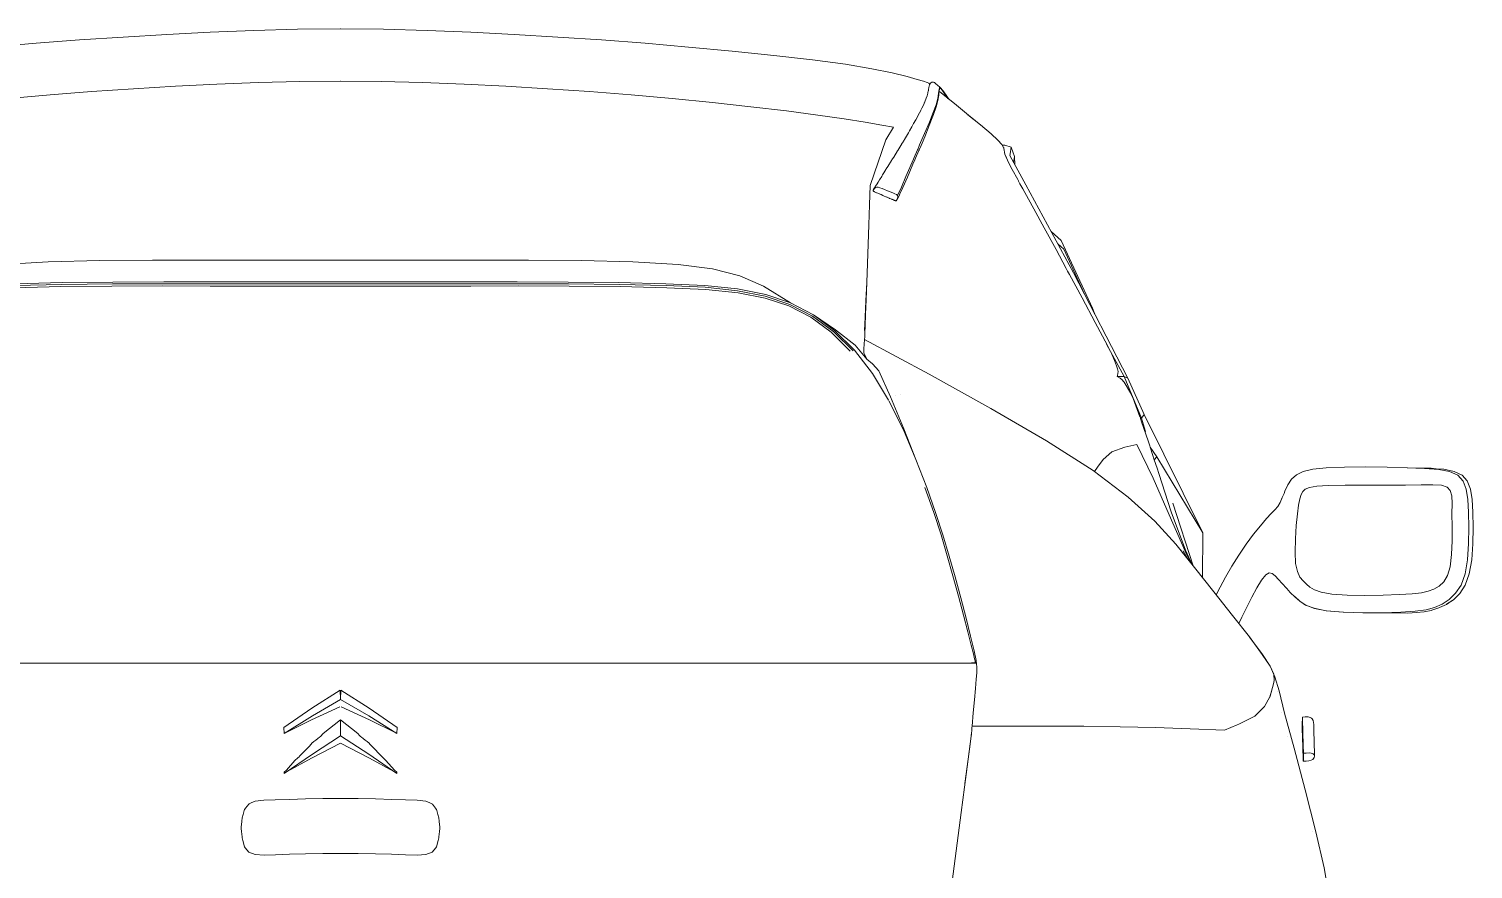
# Model space of a CAD drawing. Header units: millimetres. Extents: x -1019 to 973, y -38 to 1439.
# Drawn here: x -297 to 973, y 700 to 1439 of the extents above; entities that cross this region are included whole.
import ezdxf

# ---------------------------------------------------------------- set-up
doc = ezdxf.new("R2010")
doc.units = ezdxf.units.MM
doc.header["$MEASUREMENT"] = 0
for name, color, linetype, true_color in [('CITROEN C4  01', 7, 'Continuous', 0x9a0018), ('CITROEN C4  02', 7, 'Continuous', 0xadadad), ('CITROEN C4  05', 7, 'Continuous', 0x0f0f12), ('CITROEN C4  06', 7, 'Continuous', 0x610000)]:
    doc.layers.add(name, color=color, linetype=linetype, true_color=true_color)

msp = doc.modelspace()

# ---------------------------------------------------------------- linework, layer by layer
at = {"layer": 'CITROEN C4  01', "linetype": 'Continuous', "lineweight": 0}
for p, q in [((-137.6, 1436.1), (-175.9, 1434.2)), ((-99.3, 1437.7), (-137.6, 1436.1)), ((-60.9, 1438.7), (-99.3, 1437.7)), ((-22.6, 1439.1), (-60.9, 1438.7)), ((-23.4, 1439.1), (14.9, 1438.7)), ((14.9, 1438.7), (53.3, 1437.7)), ((53.3, 1437.7), (91.6, 1436.1)), ((91.6, 1436.1), (129.9, 1434.2)), ((-290.9, 1426.4), (-329.2, 1423.1)), ((-252.6, 1429.3), (-290.9, 1426.4)), ((-214.2, 1431.9), (-252.6, 1429.3)), ((-175.9, 1434.2), (-214.2, 1431.9)), ((129.9, 1434.2), (168.2, 1431.9)), ((168.2, 1431.9), (206.5, 1429.3)), ((206.5, 1429.3), (244.9, 1426.4)), ((244.9, 1426.4), (283.2, 1423.1)), ((283.2, 1423.1), (321.5, 1419.5)), ((321.5, 1419.5), (358.3, 1415.8)), ((358.3, 1415.8), (392.1, 1411.8)), ((392.1, 1411.8), (421.4, 1407.9)), ((421.4, 1407.9), (444.5, 1404)), ((444.5, 1404), (462.3, 1400.4)), ((462.3, 1400.4), (475.4, 1397.2)), ((-205.2, 1386.4), (-242, 1383.9)), ((-168.3, 1388.6), (-205.2, 1386.4)), ((-131.7, 1390.5), (-168.3, 1388.6)), ((-95.2, 1391.9), (-131.7, 1390.5)), ((-58.9, 1392.9), (-95.2, 1391.9)), ((-22.6, 1393.2), (-58.9, 1392.9)), ((-23.4, 1393.2), (12.9, 1392.9)), ((12.9, 1392.9), (49.2, 1391.9)), ((49.2, 1391.9), (85.7, 1390.5)), ((85.7, 1390.5), (122.3, 1388.6)), ((122.3, 1388.6), (159.1, 1386.4)), ((159.1, 1386.4), (196, 1383.9)), ((475.4, 1397.2), (484.4, 1394.7)), ((484.4, 1394.7), (490, 1393.1)), ((490, 1393.1), (493.1, 1392)), ((493.1, 1392), (494.5, 1391.3)), ((494.5, 1391.3), (495.2, 1390.8)), ((495.2, 1390.8), (495.6, 1390.5)), ((495.4, 1390.4), (495.3, 1390.1)), ((496.4, 1391.6), (495.4, 1390.4)), ((497.2, 1392.1), (496.4, 1391.6)), ((497.8, 1392.2), (497.2, 1392.1)), ((497.2, 1392.1), (497.2, 1392.1)), ((498.8, 1392.1), (497.8, 1392.2)), ((498.8, 1392.1), (499.5, 1391.8)), ((498.8, 1392.1), (498.8, 1392.1)), ((499.5, 1391.8), (500.2, 1391.2)), ((500.2, 1391.2), (501, 1390.5)), ((501, 1390.5), (501.9, 1389.8)), ((501.9, 1389.8), (502.9, 1389.1)), ((502.9, 1389.1), (503.7, 1388.4)), ((503.2, 1382.5), (503.6, 1385.7)), ((503.4, 1381.8), (503.8, 1385)), ((504, 1387.4), (503.6, 1385.7)), ((503.7, 1388.4), (504.4, 1387.8)), ((503.8, 1385), (504.2, 1386.6)), ((503.8, 1385), (503.8, 1385)), ((504.9, 1387.2), (504, 1387.4)), ((504.2, 1386.6), (505.1, 1386.5)), ((506.3, 1385.6), (504.4, 1387.8)), ((504.4, 1387.8), (504.4, 1387.8)), ((504.9, 1387.2), (506.8, 1385)), ((505.1, 1386.5), (507, 1384.3)), ((506.3, 1385.6), (506.8, 1385)), ((506.8, 1385), (509.7, 1380.8)), ((-278.6, 1381.1), (-314.8, 1377.9)), ((-242, 1383.9), (-278.6, 1381.1)), ((196, 1383.9), (232.6, 1381.1)), ((232.6, 1381.1), (268.8, 1377.9)), ((268.8, 1377.9), (304.3, 1374.4)), ((304.3, 1374.4), (338.1, 1370.6)), ((500.9, 1372.3), (498.4, 1365.4)), ((502.4, 1377.9), (500.9, 1372.3)), ((501.1, 1370.6), (502.6, 1376.2)), ((502.4, 1377.9), (503.2, 1382.5)), ((502.6, 1376.2), (503.3, 1380.7)), ((503.4, 1381.8), (503.3, 1380.7)), ((504.2, 1383.6), (509.7, 1379.2)), ((507, 1384.3), (509.9, 1380)), ((512.2, 1377.2), (509.7, 1380.8)), ((509.7, 1379.2), (518.8, 1372)), ((509.9, 1380), (511.4, 1377.8)), ((338.1, 1370.6), (369.4, 1366.9)), ((369.4, 1366.9), (397, 1363.2)), ((397, 1363.2), (420.1, 1359.9)), ((420.1, 1359.9), (438.7, 1356.9)), ((498.2, 1362.3), (495, 1354)), ((495.1, 1357.1), (498.4, 1365.4)), ((498.7, 1363.8), (498.2, 1362.3)), ((498.7, 1363.8), (501.1, 1370.6)), ((518.8, 1372), (529.6, 1363.2)), ((540, 1354.8), (529, 1363.6)), ((529, 1363.6), (529, 1363.6)), ((529.6, 1363.2), (535.7, 1358.2)), ((438.7, 1356.9), (453.2, 1354.4)), ((453.2, 1354.4), (463.6, 1352.5)), ((463.6, 1352.5), (456.9, 1341.5)), ((490.8, 1347.1), (487.4, 1339.2)), ((490.8, 1347.1), (495.1, 1357.1)), ((495, 1354), (491, 1344.1)), ((549.3, 1346.9), (540, 1354.8)), ((555.3, 1341.3), (549.3, 1346.9)), ((456.9, 1341.5), (443, 1301.4)), ((491, 1344.1), (488.7, 1338.7)), ((558.7, 1337.5), (555.3, 1341.3)), ((560.4, 1334.8), (558.7, 1337.5)), ((560.4, 1334.8), (560.4, 1334.8)), ((560.4, 1334.8), (560.5, 1334.7)), ((481.1, 1324.5), (474.4, 1309.2)), ((482.4, 1324), (480.6, 1320)), ((562.2, 1327.2), (562.2, 1327.2)), ((564.5, 1322.1), (562.2, 1327.2)), ((568, 1315.4), (564.5, 1322.1)), ((474.4, 1309.2), (470.4, 1300)), ((480.6, 1320), (475.7, 1308.6)), ((572.8, 1306.7), (568, 1315.4)), ((443, 1301.4), (442.4, 1284.2)), ((445.5, 1296.7), (445.7, 1297.2)), ((445.7, 1297.2), (446.7, 1298.6)), ((446, 1298.1), (445.9, 1297.9)), ((447, 1299.7), (446, 1298.1)), ((446.7, 1298.6), (447.8, 1299.6)), ((447.8, 1299.6), (448.8, 1300)), ((448.8, 1300), (450.1, 1299.9)), ((450.1, 1299.9), (451.6, 1299.4)), ((451.6, 1299.4), (453.5, 1298.7)), ((453.5, 1298.7), (455.7, 1297.7)), ((455.7, 1297.7), (458.2, 1296.7)), ((458.2, 1296.7), (460.6, 1295.7)), ((470.4, 1300), (467, 1292.5)), ((471.6, 1299.5), (469.1, 1294)), ((475.7, 1308.6), (471.6, 1299.5)), ((573.5, 1305.4), (572.8, 1306.7)), ((579, 1295.3), (577.3, 1298.4)), ((442.4, 1284.2), (441.8, 1266.9)), ((460.6, 1295.7), (462.9, 1294.8)), ((462.9, 1294.8), (464.7, 1294)), ((464.7, 1294), (466.1, 1293.3)), ((466.3, 1288.7), (465.8, 1288)), ((466.1, 1293.3), (467, 1292.5)), ((467, 1290.1), (466.3, 1288.7)), ((466.7, 1289.1), (467, 1289.5)), ((467, 1292.5), (467.3, 1291.5)), ((468.1, 1291.8), (467, 1289.5)), ((467.3, 1291.5), (467, 1290.1)), ((468.4, 1292.3), (469.1, 1294)), ((586.9, 1280.9), (579, 1295.3)), ((596.2, 1264), (586.9, 1280.9)), ((441.8, 1266.9), (441.2, 1249.8)), ((606.5, 1245), (596.2, 1264)), ((441.2, 1249.8), (440.5, 1232.8)), ((-320, 1231.9), (-280.1, 1234.3)), ((-280.1, 1234.3), (-234.8, 1235.4)), ((-234.8, 1235.4), (-188.3, 1235.8)), ((-188.3, 1235.8), (-144.6, 1235.8)), ((-108, 1235.8), (-144.6, 1235.8)), ((-76.6, 1235.8), (-108, 1235.8)), ((-48.7, 1235.8), (-76.6, 1235.8)), ((-22.6, 1235.8), (-48.7, 1235.8)), ((-23.4, 1235.8), (2.7, 1235.8)), ((2.7, 1235.8), (30.6, 1235.8)), ((30.6, 1235.8), (62, 1235.8)), ((62, 1235.8), (98.6, 1235.8)), ((142.3, 1235.8), (98.6, 1235.8)), ((188.8, 1235.4), (142.3, 1235.8)), ((234.1, 1234.3), (188.8, 1235.4)), ((274, 1231.9), (234.1, 1234.3)), ((440.5, 1232.8), (439.9, 1215.9)), ((615.4, 1228.5), (606.5, 1245)), ((304.4, 1228), (274, 1231.9)), ((328.4, 1221.9), (304.4, 1228)), ((629.4, 1202.6), (618.4, 1223)), ((-310.2, 1211.4), (-269, 1212.4)), ((-309.5, 1213.4), (-268.3, 1214.4)), ((-309.1, 1214.9), (-267.9, 1215.9)), ((-269, 1212.4), (-224.2, 1212.8)), ((-268.3, 1214.4), (-223.6, 1214.8)), ((-267.9, 1215.9), (-223.2, 1216.4)), ((-267.9, 1215.9), (-223.2, 1216.4)), ((-179.3, 1213), (-224.2, 1212.8)), ((-223.6, 1214.8), (-178.9, 1215)), ((-223.2, 1216.4), (-178.5, 1216.6)), ((-223.2, 1216.4), (-178.5, 1216.6)), ((-137.8, 1212.9), (-179.3, 1213)), ((-178.9, 1215), (-137.4, 1215)), ((-173.4, 1216.6), (-178.5, 1216.6)), ((-178.5, 1216.6), (-137.2, 1216.6)), ((-137.8, 1212.9), (-103, 1212.9)), ((-137.4, 1215), (-102.8, 1214.9)), ((-137.2, 1216.6), (-102.6, 1216.6)), ((-137.2, 1216.6), (-102.6, 1216.6)), ((-102.6, 1216.6), (-106.9, 1216.6)), ((-103, 1212.9), (-73.4, 1212.9)), ((-102.8, 1214.9), (-73.2, 1214.9)), ((-102.6, 1216.6), (-73.1, 1216.6)), ((-102.6, 1216.6), (-73.1, 1216.6)), ((-73.4, 1212.9), (-47.1, 1212.9)), ((-73.2, 1214.9), (-47.1, 1214.9)), ((-73.1, 1216.6), (-47, 1216.6)), ((-73.1, 1216.6), (-47, 1216.6)), ((-47.1, 1214.9), (-22.6, 1214.9)), ((-47.1, 1212.9), (-22.6, 1212.9)), ((-47, 1216.6), (-22.6, 1216.6)), ((1, 1216.6), (-23.4, 1216.6)), ((1.1, 1214.9), (-23.4, 1214.9)), ((1.1, 1212.9), (-23.4, 1212.9)), ((27.1, 1216.6), (1, 1216.6)), ((27.1, 1216.6), (1, 1216.6)), ((27.2, 1214.9), (1.1, 1214.9)), ((27.4, 1212.9), (1.1, 1212.9)), ((56.6, 1216.6), (27.1, 1216.6)), ((56.6, 1216.6), (27.1, 1216.6)), ((56.8, 1214.9), (27.2, 1214.9)), ((57, 1212.9), (27.4, 1212.9)), ((91.2, 1216.6), (56.6, 1216.6)), ((56.6, 1216.6), (60.9, 1216.6)), ((91.2, 1216.6), (56.6, 1216.6)), ((91.4, 1215), (56.8, 1214.9)), ((91.7, 1212.9), (57, 1212.9)), ((132.5, 1216.6), (91.2, 1216.6)), ((132.8, 1215), (91.4, 1215)), ((91.7, 1212.9), (133.3, 1213)), ((127.4, 1216.6), (132.5, 1216.6)), ((177.2, 1216.4), (132.5, 1216.6)), ((177.2, 1216.4), (132.5, 1216.6)), ((177.6, 1214.8), (132.8, 1215)), ((133.3, 1213), (178.2, 1212.8)), ((221.9, 1215.9), (177.2, 1216.4)), ((221.9, 1215.9), (177.2, 1216.4)), ((222.3, 1214.4), (177.6, 1214.8)), ((223, 1212.4), (178.2, 1212.8)), ((263.1, 1214.9), (221.9, 1215.9)), ((263.5, 1213.4), (222.3, 1214.4)), ((264.2, 1211.4), (223, 1212.4)), ((297.5, 1213.3), (263.1, 1214.9)), ((297.5, 1213.3), (263.1, 1214.9)), ((297.7, 1211.8), (263.5, 1213.4)), ((264.2, 1211.4), (298.5, 1209.8)), ((326.4, 1210.4), (297.5, 1213.3)), ((326.4, 1210.4), (297.5, 1213.3)), ((326.3, 1208.8), (297.7, 1211.8)), ((298.5, 1209.8), (326.9, 1207)), ((350.7, 1204.1), (326.3, 1208.8)), ((351.1, 1205.5), (326.4, 1210.4)), ((372.9, 1198.1), (349.2, 1212.9)), ((439.9, 1215.9), (439.3, 1200)), ((439.4, 1201.2), (439.9, 1215.9)), ((350.7, 1202.4), (326.9, 1207)), ((372.3, 1196.8), (350.7, 1204.1)), ((371.5, 1195.5), (350.7, 1202.4)), ((372.9, 1198.1), (351.1, 1205.5)), ((371.5, 1195.5), (390.7, 1185.5)), ((392.3, 1186.4), (372.3, 1196.8)), ((393.2, 1187.5), (372.9, 1198.1)), ((439.3, 1200), (438.7, 1185.7)), ((438.9, 1188), (439.4, 1201.2)), ((641, 1180.9), (629.4, 1202.6)), ((390.7, 1185.5), (408.6, 1172.4)), ((410.9, 1172.8), (392.3, 1186.4)), ((412, 1173.6), (393.2, 1187.5)), ((412.4, 1174.5), (393.2, 1187.5)), ((438.7, 1185.7), (438.1, 1173.7)), ((438.5, 1177.8), (438.9, 1188)), ((425.3, 1155.7), (408.6, 1172.4)), ((428, 1156), (410.9, 1172.8)), ((429.3, 1156.5), (412, 1173.6)), ((438.2, 1167.9), (438.3, 1171.4)), ((438.3, 1171.4), (438.5, 1177.8)), ((651.8, 1160.5), (641, 1180.9)), ((429.3, 1156.5), (445.1, 1136)), ((445.1, 1136), (429.3, 1156.5)), ((437.3, 1158.5), (437.3, 1158.1)), ((438.1, 1166.2), (438.2, 1167.9)), ((438.1, 1166), (438.1, 1166.2)), ((655.6, 1153.1), (651.8, 1160.5)), ((440.1, 1148.7), (440.1, 1148.7)), ((445.1, 1136), (445.1, 1136)), ((459.1, 1112.7), (445.1, 1136)), ((674.3, 1114), (672.1, 1118.9)), ((472.2, 1086.4), (459.4, 1112.1)), ((459.4, 1112.1), (459.4, 1112.1)), ((680.3, 1097.9), (674.3, 1114)), ((680.3, 1097.9), (680.3, 1097.9)), ((687.5, 1076.9), (681.8, 1093.6)), ((483.3, 1060.5), (472.2, 1086.4)), ((655.7, 1067.2), (666.9, 1071.3)), ((666.9, 1071.3), (677.6, 1073.7)), ((677.6, 1073.7), (691.9, 1044.1)), ((688.9, 1072.5), (687.5, 1076.9)), ((691.4, 1064.8), (689.4, 1071.1)), ((643, 1053.7), (648, 1060.5)), ((648, 1060.5), (655.7, 1067.2)), ((640.2, 1049.9), (643, 1053.7)), ((691.9, 1044.1), (706, 1011.8)), ((696.9, 1048.1), (695.4, 1052.7)), ((813.8, 1043), (810.4, 1038.1)), ((818, 1046.8), (813.8, 1043)), ((823.9, 1049.7), (818, 1046.8)), ((832.3, 1051.8), (823.9, 1049.7)), ((844.1, 1053), (832.3, 1051.8)), ((860.2, 1053.7), (844.1, 1053)), ((878.7, 1053.8), (860.2, 1053.7)), ((897.8, 1053.6), (878.7, 1053.8)), ((915.8, 1053.2), (897.8, 1053.6)), ((915.3, 1053.2), (930.8, 1052.6)), ((931, 1052.7), (915.8, 1053.2)), ((927.4, 1052.8), (931.1, 1052.7)), ((927.4, 1052.8), (931.3, 1052.7)), ((928.1, 1052.8), (931.6, 1052.7)), ((930.8, 1052.6), (943.2, 1051.7)), ((931, 1052.7), (930.9, 1052.7)), ((931.1, 1052.7), (931, 1052.7)), ((931.3, 1052.7), (931.2, 1052.7)), ((931.6, 1052.7), (931.8, 1052.7)), ((931.6, 1052.7), (931.6, 1052.7)), ((936.6, 1052.7), (931.8, 1052.7)), ((932.2, 1052.7), (932.2, 1052.7)), ((933, 1052.7), (933, 1052.7)), ((933, 1052.7), (933, 1052.7)), ((936.6, 1052.7), (940.9, 1052.3)), ((940.9, 1052.3), (947.4, 1051.8)), ((952.8, 1049.8), (943.2, 1051.7)), ((947.8, 1051.8), (947.4, 1051.8)), ((956.7, 1049.9), (947.8, 1051.8)), ((959.9, 1046.5), (952.8, 1049.8)), ((959.3, 1048.6), (956.7, 1049.9)), ((956.7, 1049.9), (956.7, 1049.9)), ((963.7, 1046.6), (956.7, 1049.9)), ((956.7, 1049.9), (956.7, 1049.9)), ((959.9, 1046.5), (964.6, 1041.4)), ((963.7, 1046.6), (968.3, 1041.5)), ((498.9, 1013.9), (491.2, 1035.8)), ((805.6, 1027), (807.1, 1030.6)), ((807.1, 1030.6), (807.8, 1032.4)), ((807.8, 1032.4), (810.4, 1038.1)), ((822.1, 1029.6), (820.9, 1025.8)), ((823.7, 1032.3), (822.1, 1029.6)), ((825.8, 1034.4), (823.7, 1032.3)), ((829.6, 1035.9), (825.8, 1034.4)), ((835.9, 1036.9), (829.6, 1035.9)), ((846, 1037.5), (835.9, 1036.9)), ((861, 1037.7), (846, 1037.5)), ((878.7, 1037.7), (861, 1037.7)), ((897, 1037.7), (878.7, 1037.7)), ((914, 1037.7), (897, 1037.7)), ((927.6, 1038.1), (914, 1037.7)), ((938, 1038.2), (927.6, 1038.1)), ((945.5, 1037.7), (938, 1038.2)), ((950.6, 1036.2), (945.5, 1037.7)), ((953.4, 1033.2), (950.6, 1036.2)), ((954.7, 1028.4), (953.4, 1033.2)), ((964.6, 1041.4), (967.3, 1034.4)), ((968.7, 1025.3), (967.3, 1034.4)), ((968.3, 1041.5), (971.1, 1034.4)), ((972.5, 1025.3), (971.1, 1034.4)), ((801.6, 1019.2), (799.1, 1016.2)), ((803.8, 1022.7), (801.6, 1019.2)), ((803.5, 1022), (803.5, 1022)), ((803.9, 1023.1), (803.7, 1022.6)), ((803.8, 1022.7), (805.6, 1027)), ((805.4, 1025.9), (805.4, 1025.9)), ((819.9, 1020.3), (818.9, 1012.7)), ((820.9, 1025.8), (819.9, 1020.3)), ((954.9, 1021.7), (954.7, 1028.4)), ((954.8, 1012.7), (954.9, 1021.7)), ((969.3, 1014.1), (968.7, 1025.3)), ((973.1, 1014.1), (972.5, 1025.3)), ((505.4, 994.1), (498.9, 1013.9)), ((706, 1011.8), (720, 979.8)), ((791.8, 1008.4), (786.5, 1002.2)), ((795.9, 1012.8), (791.8, 1008.4)), ((799.1, 1016.2), (795.9, 1012.8)), ((818.9, 1012.7), (817.9, 1002.3)), ((954.9, 1001.4), (954.8, 1012.7)), ((969.3, 1014.1), (969.7, 1000.7)), ((973.1, 1014.1), (973.5, 1000.7)), ((510.8, 975.7), (505.4, 994.1)), ((780.3, 994.6), (773.7, 985.8)), ((786.5, 1002.2), (780.3, 994.6)), ((817.9, 1002.3), (817.1, 990.6)), ((954.9, 989), (954.9, 1001.4)), ((969.7, 1000.7), (969.5, 986.4)), ((973.5, 1000.7), (973.3, 986.3)), ((716.3, 980.8), (716.3, 980.8)), ((716.3, 980.8), (718.3, 977.7)), ((718.5, 980), (718.5, 980)), ((718.5, 980), (723, 971.9)), ((720, 979.8), (720, 979.8)), ((720, 979.8), (725.5, 968.8)), ((720.3, 980.7), (720.8, 979.8)), ((720.4, 980.6), (720.4, 980.6)), ((720.4, 980.6), (720.4, 980.6)), ((773.7, 985.8), (767.2, 976.4)), ((817.1, 990.6), (816.8, 979)), ((816.8, 979), (817.3, 969)), ((954.5, 976.8), (954.9, 989)), ((968.5, 972.3), (969.5, 986.4)), ((972.2, 972.2), (973.3, 986.3)), ((515.8, 958), (510.8, 975.7)), ((761.1, 966.5), (755.7, 956.8)), ((767.2, 976.4), (761.1, 966.5)), ((817.3, 969), (818.8, 961.9)), ((950.9, 958.3), (953.3, 966.1)), ((953.3, 966.1), (954.5, 976.8)), ((966.4, 959.8), (968.5, 972.3)), ((970.1, 959.7), (972.2, 972.2)), ((520.6, 940.2), (515.8, 958)), ((755.7, 956.8), (751, 948)), ((783.3, 947.6), (787.4, 954.3)), ((787.4, 954.3), (791, 958.9)), ((791, 958.9), (794, 960.6)), ((794, 960.6), (796.7, 960.1)), ((796.7, 960.1), (799.3, 958)), ((802.1, 954.8), (805.5, 951.2)), ((818.8, 961.9), (821.1, 957)), ((821.1, 957), (823.9, 953.6)), ((823.9, 953.6), (826.9, 950.9)), ((947.7, 952.8), (950.9, 958.3)), ((966.4, 959.8), (962.8, 950)), ((970.1, 959.7), (966.5, 949.9)), ((751, 948), (747.5, 941.3)), ((778.9, 939.4), (783.3, 947.6)), ((805.2, 951.5), (805.5, 951.2)), ((805.2, 951.5), (809.5, 947)), ((805.2, 951.5), (805.2, 951.5)), ((805.5, 951.2), (805.6, 951.1)), ((805.5, 951.2), (805.5, 951.2)), ((812.6, 943.3), (816.8, 939.4)), ((826.9, 950.9), (829.8, 948.2)), ((829.8, 948.2), (833.8, 945.7)), ((833.8, 945.7), (839.9, 943.6)), ((839.9, 943.6), (849.1, 942)), ((849.1, 942), (862.5, 941.1)), ((862.5, 941.1), (878.3, 940.9)), ((878.3, 940.9), (894.3, 941.1)), ((894.3, 941.1), (908.8, 941.6)), ((908.8, 941.6), (919.7, 942.2)), ((919.7, 942.2), (927.9, 943.2)), ((927.9, 943.2), (934, 944.5)), ((934, 944.5), (939, 946.4)), ((939, 946.4), (943.6, 949)), ((943.6, 949), (947.7, 952.8)), ((952.4, 937.2), (958, 942.7)), ((956.1, 937.1), (961.7, 942.5)), ((962.8, 950), (958, 942.7)), ((966.5, 949.9), (961.7, 942.5)), ((525, 923.4), (520.6, 940.2)), ((770, 921.6), (774.4, 930.5)), ((774.4, 930.5), (778.9, 939.4)), ((816.8, 939.5), (820.9, 935.8)), ((816.8, 939.4), (821, 935.7)), ((820.9, 935.8), (826.1, 932.4)), ((821, 935.7), (826.3, 932.3)), ((833.6, 929.6), (826.1, 932.4)), ((826.3, 932.3), (833.8, 929.5)), ((844.2, 927.4), (833.6, 929.6)), ((833.8, 929.5), (844.4, 927.3)), ((922.4, 927), (932, 928.3)), ((936.4, 927.6), (930.5, 926.5)), ((939.6, 930.3), (932, 928.3)), ((936.4, 927.6), (937.2, 927.9)), ((936.4, 927.6), (936.4, 927.6)), ((943.2, 929.8), (937.2, 927.9)), ((946.1, 933.3), (939.6, 930.3)), ((943.2, 929.8), (943.8, 930.1)), ((943.2, 929.8), (943.2, 929.8)), ((943.8, 930.1), (949.9, 932.9)), ((946.1, 933.3), (952.4, 937.2)), ((949.9, 933.1), (956.1, 937.1)), ((949.9, 932.9), (955.1, 936.4)), ((949.9, 933.1), (949.9, 933.1)), ((528.9, 908.7), (525, 923.4)), ((767.4, 916.1), (770, 921.6)), ((844.2, 927.4), (859.1, 926.2)), ((844.4, 927.3), (859.4, 926)), ((859.1, 926.2), (876.4, 925.6)), ((859.4, 926), (876.6, 925.5)), ((894, 925.6), (876.4, 925.6)), ((876.6, 925.5), (877, 925.5)), ((877, 925.5), (877.7, 925.5)), ((877.7, 925.5), (878.9, 925.5)), ((878.9, 925.5), (880.9, 925.5)), ((880.9, 925.5), (884, 925.5)), ((884, 925.5), (888.4, 925.5)), ((888.4, 925.5), (893.4, 925.5)), ((893.4, 925.5), (898.7, 925.5)), ((910, 926.1), (894, 925.6)), ((898.7, 925.5), (903.4, 925.5)), ((907, 925.5), (903.4, 925.5)), ((915.9, 925.4), (907, 925.5)), ((910, 926.1), (922.4, 927)), ((923.7, 925.8), (915.9, 925.4)), ((930.5, 926.5), (923.7, 925.8)), ((531.9, 897), (528.9, 908.7)), ((777, 903.8), (776, 905.1)), ((788.2, 888.8), (777, 903.8)), ((533.8, 889.5), (531.9, 897)), ((534.9, 885.2), (533.8, 889.5)), ((-273.2, 881.4), (-331.5, 881.4)), ((-216.6, 881.4), (-273.2, 881.4)), ((-165.2, 881.4), (-216.6, 881.4)), ((-122.2, 881.4), (-165.2, 881.4)), ((-85.5, 881.4), (-122.2, 881.4)), ((-53, 881.4), (-85.5, 881.4)), ((-22.6, 881.4), (-53, 881.4)), ((-23.4, 881.4), (7, 881.4)), ((7, 881.4), (39.5, 881.4)), ((39.5, 881.4), (76.2, 881.4)), ((76.2, 881.4), (119.2, 881.4)), ((119.2, 881.4), (170.6, 881.4)), ((170.6, 881.4), (227.2, 881.4)), ((227.2, 881.4), (285.5, 881.4)), ((285.5, 881.4), (342.2, 881.4)), ((342.2, 881.4), (394, 881.4)), ((394, 881.4), (439.5, 881.4)), ((439.5, 881.4), (477.1, 881.4)), ((477.1, 881.4), (505.3, 881.4)), ((505.3, 881.4), (522.8, 881.4)), ((522.8, 881.4), (532.1, 881.5)), ((522.8, 881.4), (522.8, 881.4)), ((522.8, 881.4), (532.1, 881.4)), ((532.1, 881.5), (535.8, 881.8)), ((532.1, 881.4), (535.9, 881.2)), ((535.3, 883.2), (534.9, 885.2)), ((535.4, 882.5), (535.3, 883.2)), ((535.6, 882.1), (535.4, 882.5)), ((535.8, 881.8), (535.6, 882.1)), ((535.8, 881.8), (536.3, 882.1)), ((535.8, 881.8), (535.8, 881.8)), ((535.8, 881.8), (535.8, 881.8)), ((535.9, 881.2), (536.4, 881)), ((788.2, 888.7), (788.2, 888.8)), ((794.9, 878.6), (788.2, 888.8)), ((799.1, 869.4), (794.9, 878.6)), ((536.8, 872.5), (536.8, 872.9)), ((536.8, 872.9), (536.8, 872.8)), ((798.7, 866.4), (798.7, 866.4)), ((802.7, 857), (799.1, 869.4)), ((790, 843.3), (794.6, 851.7)), ((794.6, 851.7), (796.6, 858.6)), ((801.5, 856.4), (801.5, 856.4)), ((807.6, 837.4), (802.7, 857)), ((781.4, 834.8), (790, 843.3)), ((532.6, 825.8), (565.7, 825.9)), ((565.7, 825.9), (598.5, 826)), ((598.5, 826), (631, 825.8)), ((766, 827.2), (767.4, 827.5)), ((767.4, 827.5), (781.4, 834.8)), ((805.2, 838), (805.2, 838)), ((815.9, 806.5), (807.6, 837.4)), ((823.2, 831.6), (823.1, 829.6)), ((823.1, 829.6), (823.1, 827.5)), ((823.1, 827.5), (823.1, 825.6)), ((825.8, 834), (823.2, 833.8)), ((823.2, 833.8), (823.2, 833.1)), ((823.3, 833.5), (823.2, 833.8)), ((823.2, 833.1), (823.2, 831.6)), ((823.3, 831.8), (823.3, 833.5)), ((823.4, 828.7), (823.3, 831.8)), ((823.5, 823.7), (823.4, 828.7)), ((828.2, 834), (825.8, 834)), ((830.1, 833.6), (828.2, 834)), ((831.4, 832.8), (830.1, 833.6)), ((831.4, 832.8), (831.4, 832.8)), ((831.8, 832.4), (831.4, 832.8)), ((831.8, 832.4), (832.7, 830.9)), ((832.7, 830.9), (832.7, 830.9)), ((832.7, 830.9), (833, 829)), ((833, 829), (833.2, 827.3)), ((833, 829), (833, 829)), ((833.2, 827.3), (833.3, 824.3)), ((527.5, 783.5), (531.9, 817.1)), ((530.9, 810.1), (531.8, 817.3)), ((531.8, 817.3), (530.9, 810.1)), ((532.2, 820.4), (531.8, 817.3)), ((531.9, 817.1), (532, 818.2)), ((532, 818.2), (532.1, 819.3)), ((532.1, 819.3), (532.2, 820.4)), ((532.2, 820.4), (532.3, 821.5)), ((532.3, 821.5), (532.4, 822.6)), ((532.4, 823.6), (532.5, 824.7)), ((532.4, 822.6), (532.4, 823.6)), ((532.5, 824.7), (532.6, 825.8)), ((631, 825.8), (662.9, 825.4)), ((662.9, 825.4), (694, 824.6)), ((694, 824.6), (724.5, 823.6)), ((724.5, 823.6), (754.7, 822.5)), ((754.7, 822.5), (754.8, 822.5)), ((810.4, 817), (810.4, 817)), ((823.1, 825.6), (823.1, 824.3)), ((823.1, 824.3), (823.1, 823.1)), ((823.1, 823.1), (823.1, 821.3)), ((823.1, 821.3), (823.2, 818.6)), ((823.2, 818.6), (823.4, 814.2)), ((823.4, 814.2), (823.5, 809.1)), ((823.7, 817.9), (823.5, 823.7)), ((823.9, 812), (823.7, 817.9)), ((833.3, 824.3), (833.4, 819.7)), ((833.4, 819.7), (833.6, 814.2)), ((833.6, 814.2), (833.7, 808.7)), ((529.2, 796.8), (530.9, 810.1)), ((825.6, 769.9), (815.9, 806.5)), ((823.5, 809.1), (823.7, 804)), ((823.7, 804), (823.9, 799.7)), ((824, 807.1), (823.9, 812)), ((824.1, 803.9), (824, 807.1)), ((824.1, 802), (824.1, 803.9)), ((824.1, 802), (826.7, 802.2)), ((824.1, 800.9), (824.1, 802)), ((824.1, 799.9), (824.1, 800.9)), ((826.7, 802.2), (829.1, 802.3)), ((831.1, 802.1), (829.1, 802.3)), ((832.7, 801.6), (831.1, 802.1)), ((832.7, 801.6), (833.6, 800.7)), ((833.6, 800.7), (833.9, 799.4)), ((833.7, 808.7), (833.9, 804.1)), ((834, 801.1), (833.9, 804.1)), ((833.9, 799.4), (834, 801.1)), ((526.4, 775.4), (529.2, 796.8)), ((823.9, 799.7), (824, 796.9)), ((824, 796.9), (824, 795.4)), ((824, 795.4), (824, 795)), ((824, 795), (824.1, 795.3)), ((826.6, 795.2), (824, 795)), ((824.1, 798.7), (824.1, 799.9)), ((824.1, 797.4), (824.1, 798.7)), ((824.1, 796.2), (824.1, 797.4)), ((824.1, 795.3), (824.1, 796.2)), ((829, 795.4), (826.6, 795.2)), ((830.9, 795.9), (829, 795.4)), ((829, 795.4), (829, 795.4)), ((832.3, 796.5), (830.9, 795.9)), ((830.9, 795.9), (830.9, 795.9)), ((833.1, 797.5), (832.3, 796.5)), ((833.1, 797.5), (833.5, 798.2)), ((833.5, 798.2), (833.9, 799.4)), ((833.5, 798.2), (833.5, 798.2)), ((523, 749.9), (527.5, 783.5)), ((835.1, 733), (825.6, 769.9)), ((-101.5, 758.4), (-98.2, 759.9)), ((-98.2, 759.9), (-90.4, 760.9)), ((-90.4, 760.9), (-80.4, 761.2)), ((-80.4, 761.2), (-68, 761.5)), ((-68, 761.5), (-53.8, 761.9)), ((-53.8, 761.9), (-38.5, 762.2)), ((-38.5, 762.2), (-22.6, 762.3)), ((-7.5, 762.2), (-23.4, 762.3)), ((7.8, 761.9), (-7.5, 762.2)), ((22, 761.5), (7.8, 761.9)), ((34.3, 761.2), (22, 761.5)), ((44.4, 760.9), (34.3, 761.2)), ((52.1, 759.9), (44.4, 760.9)), ((55.5, 758.4), (52.1, 759.9)), ((518.6, 716.3), (523, 749.9)), ((832.3, 733.6), (832.3, 733.6)), ((842.4, 701.3), (835.1, 733)), ((-106.9, 718.9), (-103.7, 715.2)), ((-103.7, 715.2), (-98, 713.1)), ((-90.3, 712.5), (-98, 713.1)), ((-80.3, 712.8), (-90.3, 712.5)), ((-67.9, 713.2), (-80.3, 712.8)), ((-53.8, 713.6), (-67.9, 713.2)), ((-38.5, 713.9), (-53.8, 713.6)), ((-22.6, 714), (-38.5, 713.9)), ((-23.4, 714), (-7.5, 713.9)), ((-7.5, 713.9), (7.8, 713.6)), ((7.8, 713.6), (21.9, 713.2)), ((21.9, 713.2), (34.2, 712.8)), ((34.2, 712.8), (44.3, 712.5)), ((44.3, 712.5), (52, 713.1)), ((57.6, 715.2), (52, 713.1)), ((60.9, 718.9), (57.6, 715.2)), ((514.2, 682.6), (518.6, 716.3)), ((845.9, 680.4), (842.4, 701.3))]:
    msp.add_line(p, q, dxfattribs=at)
at = {"layer": 'CITROEN C4  01', "linetype": 'Continuous', "lineweight": 0, "flags": 128}
for points in [[(493.2, 1380.4), (493.2, 1380.4), (493.3, 1381), (494.1, 1384.5), (494.2, 1384.7), (494.3, 1385), (494.3, 1385.1), (494.4, 1385.5), (494.7, 1387.9), (494.8, 1388.4), (494.8, 1388.4), (494.9, 1388.7), (495.2, 1389.8), (495.3, 1390.1), (495.3, 1390.1), (495.3, 1390.1)], [(477.6, 1349.4), (479.5, 1352.8), (481.2, 1355.8), (483.1, 1359.1), (483.2, 1359.2), (485.2, 1362.9), (485.3, 1363.1), (487.6, 1367.4), (487.6, 1367.6), (488.5, 1369.3), (490.1, 1372.6), (490.9, 1374.5), (491, 1374.6), (491.1, 1375), (492.3, 1378.1), (493.1, 1380.1), (493.1, 1380.3)], [(504.2, 1383.6), (504.2, 1383.6), (504, 1383.6), (503.6, 1383.7)], [(472.8, 1341.3), (473.1, 1341.8), (476.6, 1347.8), (477.5, 1349.3), (477.6, 1349.4)], [(447, 1299.7), (447, 1299.7), (447.5, 1300.6), (447.6, 1300.8), (449, 1302.9), (450, 1304.4), (451.2, 1306.4), (453.1, 1309.4), (453.1, 1309.5), (453.9, 1310.7), (454.9, 1312.4), (456.8, 1315.4), (457.2, 1316.1), (458.5, 1318.1), (458.5, 1318.1), (461.8, 1323.3), (462.1, 1323.8), (463.4, 1325.9), (463.7, 1326.4), (467.1, 1331.9), (467.2, 1332), (470.9, 1338.1), (470.9, 1338.2), (471.4, 1339), (472.8, 1341.3)], [(487.4, 1339.2), (487.4, 1339.2), (486.5, 1337.1), (484.9, 1333.1), (484.7, 1332.8), (484.7, 1332.6), (481.8, 1326), (481.2, 1324.6), (481.1, 1324.5)], [(488.7, 1338.7), (488.7, 1338.7), (487.8, 1336.5), (486.1, 1332.6), (486, 1332.3), (485.9, 1332.1), (483, 1325.4), (482.4, 1324), (482.4, 1324)], [(560.6, 1334.4), (560.5, 1334.7), (560.5, 1334.7)], [(562.6, 1326.1), (562.4, 1326.9), (561.6, 1329), (561.5, 1329.3), (561.3, 1330), (561.3, 1330.5), (561.2, 1330.6), (561.2, 1331), (561, 1332.1), (561, 1332.3), (560.7, 1333.8), (560.6, 1334.4), (560.6, 1334.4)], [(445.5, 1296.7), (445.6, 1297), (445.6, 1297.1)], [(453.1, 1293.1), (453, 1293.1), (452.7, 1293.3), (451.8, 1293.6), (451.2, 1293.9), (450.8, 1294.1), (449.8, 1294.5), (448.9, 1294.8), (448.9, 1294.9), (448.6, 1295), (448.1, 1295.2), (447.5, 1295.5), (446.9, 1295.8), (446.5, 1296), (446.1, 1296.2), (445.8, 1296.4), (445.6, 1296.6), (445.5, 1296.7), (445.5, 1296.7)], [(445.6, 1297.1), (445.9, 1297.9), (445.9, 1297.9)], [(577.3, 1298.4), (577.3, 1298.4), (576.4, 1300), (574.7, 1302.8), (574.3, 1303.5), (573.5, 1305.3), (573.5, 1305.4), (573.5, 1305.4)], [(462.4, 1289.1), (462, 1289.3), (462, 1289.3), (461.1, 1289.6), (460.2, 1290), (460.1, 1290), (459.7, 1290.2), (459, 1290.5), (457.9, 1291), (457.7, 1291.1), (457.2, 1291.3), (456.7, 1291.5), (455.4, 1292.1), (455.3, 1292.1), (454.8, 1292.3), (454.2, 1292.6), (453.1, 1293.1)], [(465.8, 1288), (465.8, 1288), (465.5, 1288), (465.3, 1288), (465, 1288.1), (464.5, 1288.2), (464.3, 1288.3), (464.1, 1288.4), (463.9, 1288.5), (463.4, 1288.6), (462.8, 1288.9), (462.4, 1289.1)], [(466.7, 1289.1), (466.7, 1289.1), (466.2, 1288.4), (465.8, 1288)], [(468.4, 1292.3), (468.4, 1292.3), (468.3, 1292.2), (468.1, 1291.8), (468.1, 1291.8)], [(618.4, 1223), (618.4, 1223), (617.6, 1224.4), (616.5, 1226.1), (616.3, 1226.6), (615.4, 1228.5), (615.4, 1228.5)], [(440.1, 1148.7), (440.1, 1148.7), (429.7, 1160.8), (412.4, 1174.5)], [(672.1, 1118.9), (672.1, 1118.9), (666.5, 1128.3), (665.8, 1129.1), (664.7, 1130.5), (662.8, 1131.8), (660.4, 1133.4), (660.6, 1134.4), (661.1, 1137.9), (660.5, 1140), (659.8, 1142.9), (657.9, 1147.5), (655.6, 1153.1), (655.6, 1153.1)], [(681.8, 1093.6), (681.8, 1093.6), (680.8, 1096.5), (680.7, 1096.7), (680.4, 1097.9), (680.3, 1097.9), (680.3, 1097.9)], [(688.9, 1072.5), (688.9, 1072.5), (689.4, 1071.1), (689.4, 1071.1)], [(691.4, 1064.8), (691.4, 1064.8), (692.8, 1060.2), (695.4, 1052.7), (695.4, 1052.7)], [(696.9, 1048.1), (707.9, 1014.5), (720.4, 980.6), (726.4, 967.7)], [(-101.5, 758.4), (-101.5, 758.4), (-103.4, 757.5), (-103.5, 757.5), (-103.8, 757.4), (-106.6, 753.8), (-107.1, 753), (-107.4, 752.6), (-107.7, 751.8), (-108.7, 748.2), (-109.6, 745.2), (-109.8, 742.4), (-109.9, 741.1), (-110, 740.2), (-110.3, 736.5), (-110, 732.7), (-109.9, 731.4), (-109.6, 728), (-109.6, 727.6), (-108.9, 725.4), (-107.4, 719.8), (-107.2, 719.5), (-107.1, 719.3), (-106.9, 718.9), (-106.9, 718.9)], [(55.5, 758.4), (55.5, 758.4), (57.4, 757.5), (57.4, 757.5), (57.8, 757.4), (60.5, 753.8), (61.1, 753), (61.4, 752.6), (61.7, 751.8), (62.7, 748.2), (63.6, 745.2), (63.8, 742.4), (63.9, 741.1), (64, 740.2), (64.3, 736.5), (64, 732.7), (63.9, 731.4), (63.6, 728), (63.6, 727.6), (62.9, 725.4), (61.4, 719.8), (61.2, 719.5), (61.1, 719.3), (60.9, 718.9), (60.9, 718.9)]]:
    msp.add_lwpolyline(points, dxfattribs=at)
at = {"layer": 'CITROEN C4  01', "linetype": 'Continuous', "lineweight": 0}
for points in [[(349.2, 1212.9), (328.4, 1221.9)], [(799.3, 958), (802.1, 954.8)], [(812.6, 943.3), (809.5, 947)]]:
    msp.add_lwpolyline(points, dxfattribs=at)
at = {"layer": 'CITROEN C4  02', "linetype": 'Continuous', "lineweight": 0}
for p, q in [((-48.1, 841.7), (-23.3, 857.4)), ((-23, 849.2), (-23.3, 857.4)), ((-23, 849.2), (-22.7, 857.4)), ((2.1, 841.7), (-22.7, 857.4)), ((-72.9, 824.7), (-48.1, 841.7)), ((-48.5, 831.6), (-23.7, 842.9)), ((-47.8, 835), (-23, 849.2)), ((1.8, 835), (-23, 849.2)), ((2.5, 831.6), (-22.3, 842.9)), ((26.9, 824.7), (2.1, 841.7)), ((-47.8, 835), (-72.6, 819.4)), ((-72.1, 819.7), (-48.5, 831.6)), ((-47.8, 835), (-47.8, 835)), ((-38.3, 819.5), (-23, 831.4)), ((-23, 817.5), (-23, 831.4)), ((-7.7, 819.5), (-23, 831.4)), ((-23, 817.5), (-23, 831.4)), ((1.8, 835), (26.6, 819.4)), ((1.8, 835), (1.8, 835)), ((26.1, 819.7), (2.5, 831.6)), ((-72.6, 819.4), (-72.9, 824.7)), ((-47.8, 801.2), (-23, 817.5)), ((1.8, 801.2), (-23, 817.5)), ((26.6, 819.4), (26.9, 824.7)), ((-47.8, 801.2), (-72.6, 784.3)), ((-48.5, 797.7), (-23, 810.9)), ((-47.8, 801.2), (-47.8, 801.2)), ((2.5, 797.7), (-23, 810.9)), ((1.8, 801.2), (26.6, 784.3)), ((1.8, 801.2), (1.8, 801.2)), ((-70, 786.1), (-48.5, 797.7)), ((24, 786.1), (2.5, 797.7)), ((-72.6, 784.3), (-72.6, 785.3)), ((26.6, 784.3), (26.6, 785.3))]:
    msp.add_line(p, q, dxfattribs=at)
at = {"layer": 'CITROEN C4  02', "linetype": 'Continuous', "lineweight": 0, "flags": 128}
for points in [[(-40.1, 817.4), (-40.6, 816.9), (-41.4, 816.3), (-43, 815), (-44.8, 813.5), (-46.5, 812.3), (-48.1, 810.8), (-48.7, 810.2), (-50.7, 808.1), (-59, 799.5), (-59.5, 799), (-60.6, 797.9)], [(-38.6, 819.2), (-38.8, 818.9), (-39.3, 818.4), (-39.4, 818.1), (-39.8, 817.7), (-39.9, 817.6), (-40.1, 817.4)], [(-38.3, 819.5), (-38.3, 819.5), (-38.6, 819.2)], [(-7.7, 819.5), (-7.7, 819.5), (-7.4, 819.2)], [(-7.4, 819.2), (-7.2, 818.9), (-6.8, 818.4), (-6.6, 818.1), (-6.2, 817.7), (-6.1, 817.6), (-5.9, 817.4)], [(-5.9, 817.4), (-5.4, 816.9), (-4.6, 816.3), (-3, 815), (-1.2, 813.5), (0.5, 812.3), (2.1, 810.8), (2.7, 810.2), (4.7, 808.1), (13, 799.5), (13.5, 799), (14.6, 797.9)], [(-60.6, 797.9), (-63.1, 795.7), (-70.6, 787.3)], [(14.6, 797.9), (17, 795.7), (24.6, 787.3)], [(-70.6, 787.3), (-72.6, 785.3), (-72.6, 785.3)], [(24.6, 787.3), (26.6, 785.3), (26.6, 785.3)]]:
    msp.add_lwpolyline(points, dxfattribs=at)
at = {"layer": 'CITROEN C4  05', "linetype": 'Continuous', "lineweight": 0}
for p, q in [((559.2, 1336.7), (561.6, 1336.7)), ((567, 1335), (561.6, 1336.7)), ((566.2, 1329.1), (567, 1335)), ((569.9, 1326.8), (567, 1335)), ((567, 1335), (567, 1335)), ((566.2, 1329.1), (566, 1327.7)), ((579.8, 1301.9), (566, 1327.7)), ((569.9, 1326.8), (569.2, 1321.7)), ((570.4, 1319.6), (569.9, 1326.8)), ((621.8, 1224.6), (579.8, 1301.9)), ((602.1, 1260.9), (610.9, 1253.1)), ((613.3, 1245.3), (608, 1250)), ((610.9, 1253.1), (638.5, 1193.6)), ((631.6, 1205.7), (613.3, 1245.3)), ((669.7, 1131.9), (621.8, 1224.6)), ((640.5, 1188.3), (638.5, 1193.6)), ((666.3, 1133.4), (651, 1161.9)), ((660.4, 1133.4), (666.3, 1133.4)), ((681.6, 1096.7), (666.3, 1133.4)), ((666.3, 1133.4), (669.7, 1131.9)), ((684.1, 1099.9), (669.7, 1131.9)), ((680.7, 1096.7), (681.6, 1096.7)), ((681.6, 1096.7), (684.1, 1099.9)), ((685.3, 1085.1), (681.6, 1096.7)), ((735.7, 996), (684.1, 1099.9)), ((695.1, 1062.6), (689.4, 1071.1)), ((692.8, 1060.2), (695.1, 1062.6)), ((695.1, 1062.6), (735.7, 996)), ((727.1, 966.8), (709.3, 1021.9)), ((735.4, 956.5), (735.7, 996)), ((735.7, 996), (735.7, 996))]:
    msp.add_line(p, q, dxfattribs=at)
at = {"layer": 'CITROEN C4  06', "linetype": 'Continuous', "lineweight": 0}
for p, q in [((437.3, 1157.8), (437.6, 1161.8)), ((437.4, 1154.2), (437.3, 1157.8)), ((437.6, 1161.8), (438.1, 1166)), ((438.1, 1166), (494.9, 1135.3)), ((445, 1144.4), (440.1, 1148.7)), ((460.9, 1115.5), (450.6, 1138.3)), ((494.9, 1135.3), (549, 1105.3)), ((472.6, 1087.3), (460.9, 1115.5)), ((465.1, 1116.5), (465.1, 1116.5)), ((469.3, 1117.6), (469.3, 1117.6)), ((549, 1105.3), (598, 1076.8)), ((483.3, 1060.5), (472.6, 1087.3)), ((598, 1076.8), (639.2, 1050.6)), ((492.8, 1035.8), (483.3, 1060.5)), ((639.2, 1050.6), (670.1, 1027.4)), ((500.6, 1013.9), (492.8, 1035.8)), ((670.1, 1027.4), (693.3, 1006.1)), ((507, 994), (500.6, 1013.9)), ((693.3, 1006.1), (711.8, 985.8)), ((512.6, 975.4), (507, 994)), ((711.8, 985.8), (728.2, 965.5)), ((517.7, 957.2), (512.6, 975.4)), ((522.7, 938.6), (517.7, 957.2)), ((728.2, 965.5), (745.3, 944.1)), ((745.3, 944.1), (761.9, 923.2)), ((527.3, 920.8), (522.7, 938.6)), ((531.3, 904.9), (527.3, 920.8)), ((761.9, 923.2), (776.6, 904.4)), ((534.4, 892.2), (531.3, 904.9)), ((776.6, 904.4), (788, 889)), ((536.1, 883.7), (534.4, 892.2)), ((536.8, 877.9), (536.1, 883.7)), ((536.8, 872.9), (536.8, 877.9)), ((788, 889), (794.8, 878.7)), ((794.8, 878.7), (798, 871.7)), ((535.6, 859), (536.3, 867.2)), ((536.3, 867.2), (536.8, 872.9)), ((798.5, 866.1), (797.8, 863.1)), ((798, 871.7), (798.5, 866.1)), ((534.7, 849), (535.6, 859)), ((794.8, 852.3), (794.5, 851.5)), ((797.8, 863.1), (794.8, 852.3)), ((533.7, 837.7), (534.7, 849)), ((532.6, 825.8), (533.7, 837.7)), ((754.8, 822.5), (766, 827.2))]:
    msp.add_line(p, q, dxfattribs=at)
for points in [[(437.4, 1154.2), (440.1, 1148.7)], [(445, 1144.4), (450.6, 1138.3)]]:
    msp.add_lwpolyline(points, dxfattribs=at)

doc.saveas('drawing.dxf')
